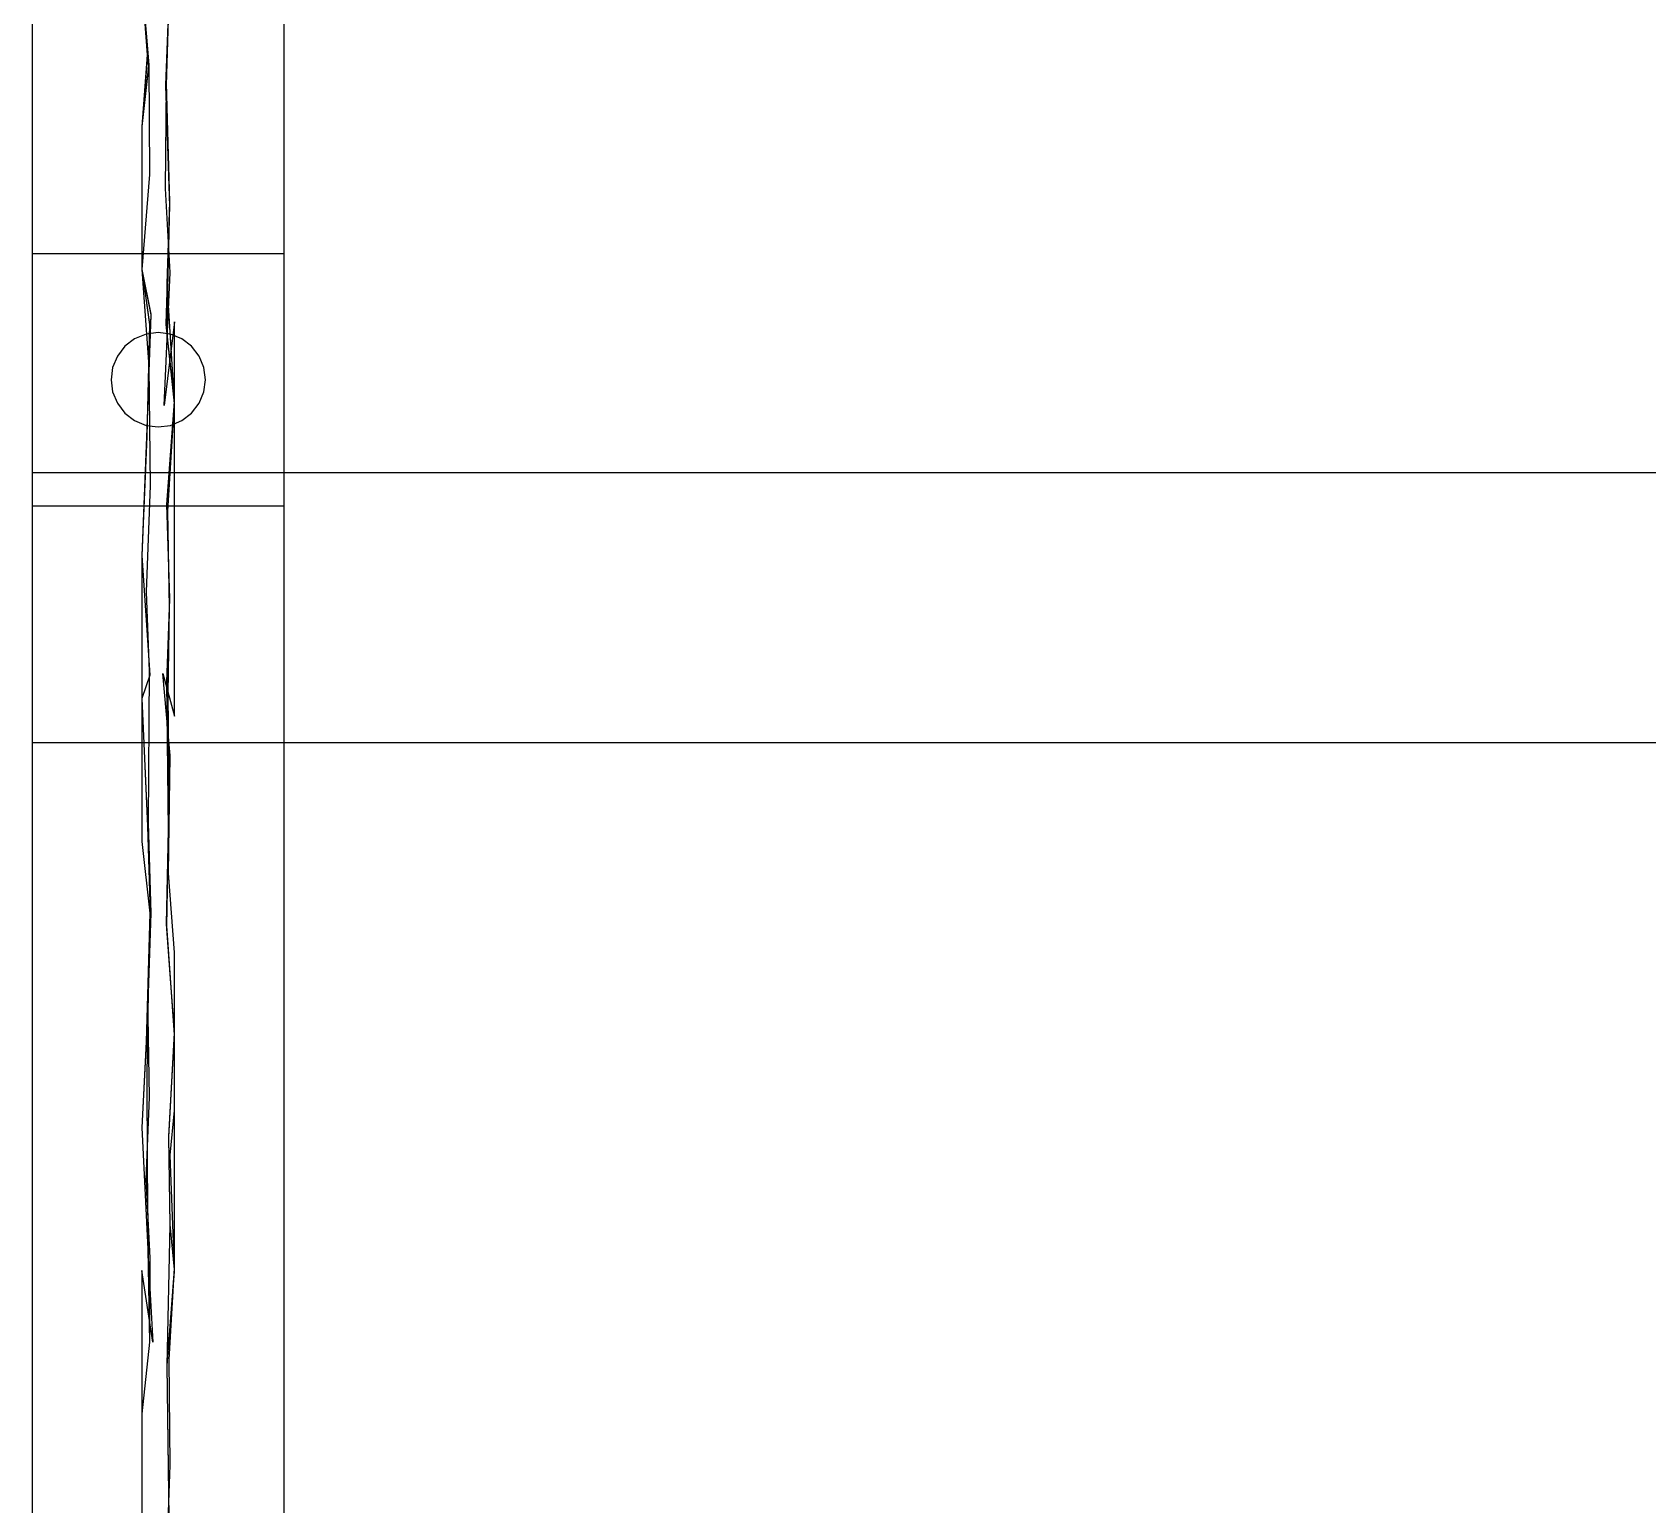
# Model space of a CAD drawing. Header units: millimetres. Extents: x -28.2 to 24.3, y -24.8 to 12.4.
# Drawn here: x -0.5892 to -0.2634, y -2.1016 to -1.8047 of the extents above; entities that cross this region are included whole.
import ezdxf

# ---------------------------------------------------------------- set-up
doc = ezdxf.new("R2010")
doc.units = ezdxf.units.MM
doc.layers.add('BUILDINGELEMENTPROXY', color=8, linetype='Continuous')

msp = doc.modelspace()

# ---------------------------------------------------------------- linework, layer by layer
at = {"layer": 'BUILDINGELEMENTPROXY'}
for p, q in [((-0.58922, -1.05629, 4.56187), (-0.58922, -3.05045, 3.30061)), ((-0.53842, -3.05045, 3.30061), (-0.53842, -1.05629, 4.56187)), ((-0.58922, -1.61787, 3.12942), (-0.58922, -1.94787, 3.12942)), ((-0.56218, -1.81531, 3.33102), (-0.56141, -1.79146, 3.34548)), ((-0.56218, -1.81531, 3.25151), (-0.56141, -1.79146, 3.26598)), ((-0.56215, -1.81487, 3.96814), (-0.56142, -1.79164, 3.9822)), ((-0.56215, -1.81487, 3.88864), (-0.56142, -1.79164, 3.9027)), ((-0.56215, -1.81495, 3.72968), (-0.56142, -1.79166, 3.74378)), ((-0.56215, -1.81503, 3.65022), (-0.56142, -1.79168, 3.66435)), ((-0.56215, -1.81503, 3.65022), (-0.56142, -1.79168, 3.66435)), ((-0.56215, -1.81512, 3.49125), (-0.56142, -1.7917, 3.50543)), ((-0.56215, -1.81512, 3.49125), (-0.56142, -1.7917, 3.50543)), ((-0.56713, -1.79481, 3.97794), (-0.56602, -1.80923, 3.97132)), ((-0.56713, -1.79481, 3.89844), (-0.56602, -1.80923, 3.89182)), ((-0.56713, -1.79481, 3.82022), (-0.56577, -1.81144, 3.81243)), ((-0.56713, -1.79481, 3.73953), (-0.56602, -1.80923, 3.7329)), ((-0.56713, -1.79481, 3.66012), (-0.56602, -1.80923, 3.65349)), ((-0.56713, -1.79481, 3.66012), (-0.56602, -1.80923, 3.65349)), ((-0.56713, -1.79481, 3.5818), (-0.56577, -1.81149, 3.57399)), ((-0.56713, -1.79481, 3.50121), (-0.56603, -1.80923, 3.49458)), ((-0.56713, -1.79481, 3.50121), (-0.56603, -1.80923, 3.49458)), ((-0.56713, -1.79481, 3.42289), (-0.56576, -1.81154, 3.41505)), ((-0.56713, -1.79481, 3.34111), (-0.56571, -1.81122, 3.33345)), ((-0.56713, -1.79481, 3.26161), (-0.56571, -1.81122, 3.25394)), ((-0.56231, -1.81535, 3.81024), (-0.56143, -1.79193, 3.8243)), ((-0.56231, -1.81537, 3.57182), (-0.56143, -1.79195, 3.58587)), ((-0.56231, -1.81539, 3.41289), (-0.56143, -1.79197, 3.42695)), ((-0.56602, -1.80923, 3.97132), (-0.56713, -1.82365, 3.95975)), ((-0.56602, -1.80923, 3.89182), (-0.56713, -1.82365, 3.88025)), ((-0.56602, -1.80923, 3.7329), (-0.56713, -1.82365, 3.72134)), ((-0.56602, -1.80923, 3.65349), (-0.56713, -1.82365, 3.64194)), ((-0.56602, -1.80923, 3.65349), (-0.56713, -1.82365, 3.64194)), ((-0.56603, -1.80923, 3.49458), (-0.56713, -1.82365, 3.48303)), ((-0.56603, -1.80923, 3.49458), (-0.56713, -1.82365, 3.48303)), ((-0.56577, -1.81144, 3.81243), (-0.56713, -1.82365, 3.80208)), ((-0.56571, -1.81122, 3.33345), (-0.56561, -1.83331, 3.31956)), ((-0.56571, -1.81122, 3.25394), (-0.56561, -1.83331, 3.24006)), ((-0.56577, -1.81149, 3.57399), (-0.56713, -1.82365, 3.56367)), ((-0.56576, -1.81154, 3.41505), (-0.56713, -1.82365, 3.40476)), ((-0.56233, -1.83614, 3.31794), (-0.56218, -1.81531, 3.33102)), ((-0.56233, -1.83614, 3.23843), (-0.56218, -1.81531, 3.25151)), ((-0.56146, -1.83967, 3.79432), (-0.56231, -1.81535, 3.81024)), ((-0.56146, -1.8397, 3.55589), (-0.56231, -1.81537, 3.57182)), ((-0.56146, -1.83972, 3.39697), (-0.56231, -1.81539, 3.41289)), ((-0.56146, -1.83937, 3.95215), (-0.56215, -1.81487, 3.96814)), ((-0.56146, -1.83937, 3.87264), (-0.56215, -1.81487, 3.88864)), ((-0.56146, -1.83939, 3.71372), (-0.56215, -1.81495, 3.72968)), ((-0.56147, -1.83891, 3.63464), (-0.56215, -1.81503, 3.65022)), ((-0.56147, -1.83891, 3.63464), (-0.56215, -1.81503, 3.65022)), ((-0.56147, -1.83888, 3.47575), (-0.56215, -1.81512, 3.49125)), ((-0.56147, -1.83888, 3.47575), (-0.56215, -1.81512, 3.49125)), ((-0.56713, -1.82365, 3.95975), (-0.56713, -1.83141, 3.95486)), ((-0.56713, -1.82365, 3.88025), (-0.56713, -1.83141, 3.87536)), ((-0.56713, -1.82365, 3.80208), (-0.56713, -1.83172, 3.79701)), ((-0.56713, -1.82365, 3.72134), (-0.56713, -1.83143, 3.71644)), ((-0.56713, -1.82365, 3.64194), (-0.56713, -1.83146, 3.63702)), ((-0.56713, -1.82365, 3.64194), (-0.56713, -1.83146, 3.63702)), ((-0.56713, -1.82365, 3.56367), (-0.56713, -1.83174, 3.55859)), ((-0.56713, -1.82365, 3.48303), (-0.56713, -1.83148, 3.4781)), ((-0.56713, -1.82365, 3.48303), (-0.56713, -1.83148, 3.4781)), ((-0.56713, -1.82365, 3.40476), (-0.56713, -1.83176, 3.39967)), ((-0.56713, -1.83141, 3.95486), (-0.56713, -1.84732, 3.94483)), ((-0.56713, -1.83141, 3.87536), (-0.56713, -1.84732, 3.86533)), ((-0.56713, -1.83143, 3.71644), (-0.56713, -1.84734, 3.70641)), ((-0.56713, -1.83146, 3.63702), (-0.56713, -1.84737, 3.62699)), ((-0.56713, -1.83146, 3.63702), (-0.56713, -1.84737, 3.62699)), ((-0.56713, -1.83148, 3.4781), (-0.56713, -1.84739, 3.46807)), ((-0.56713, -1.83148, 3.4781), (-0.56713, -1.84739, 3.46807)), ((-0.56713, -1.83172, 3.79701), (-0.56713, -1.84763, 3.78701)), ((-0.56713, -1.83174, 3.55859), (-0.56713, -1.84765, 3.54859)), ((-0.56713, -1.83176, 3.39967), (-0.56713, -1.84768, 3.38967)), ((-0.56561, -1.83331, 3.31956), (-0.56713, -1.8525, 3.30466)), ((-0.56561, -1.83331, 3.24006), (-0.56713, -1.8525, 3.22515)), ((-0.56145, -1.8531, 3.30657), (-0.56233, -1.83614, 3.31794)), ((-0.56145, -1.8531, 3.22707), (-0.56233, -1.83614, 3.23843)), ((-0.56223, -1.86354, 3.7799), (-0.56146, -1.83967, 3.79432)), ((-0.56223, -1.86356, 3.54148), (-0.56146, -1.8397, 3.55589)), ((-0.56222, -1.86359, 3.38256), (-0.56146, -1.83972, 3.39697)), ((-0.56211, -1.86486, 3.93659), (-0.56146, -1.83937, 3.95215)), ((-0.56211, -1.86486, 3.85709), (-0.56146, -1.83937, 3.87264)), ((-0.56211, -1.86488, 3.69817), (-0.56146, -1.83939, 3.71372)), ((-0.56205, -1.8554, 3.4658), (-0.56147, -1.83888, 3.47575)), ((-0.56205, -1.8554, 3.4658), (-0.56147, -1.83888, 3.47575)), ((-0.56205, -1.85543, 3.62469), (-0.56147, -1.83891, 3.63464)), ((-0.56205, -1.85543, 3.62469), (-0.56147, -1.83891, 3.63464)), ((-0.58922, -1.84932, 3.98667), (-0.58922, -1.90012, 3.98667)), ((-0.53842, -1.84932, 3.98667), (-0.58922, -1.84932, 3.98667)), ((-0.56713, -1.84732, 3.94483), (-0.56713, -1.8525, 3.94157)), ((-0.56713, -1.84732, 3.86533), (-0.56713, -1.8525, 3.86206)), ((-0.56713, -1.84734, 3.70641), (-0.56713, -1.8525, 3.70316)), ((-0.56713, -1.84737, 3.62699), (-0.56713, -1.8525, 3.62376)), ((-0.56713, -1.84737, 3.62699), (-0.56713, -1.8525, 3.62376)), ((-0.56713, -1.84739, 3.46807), (-0.56713, -1.8525, 3.46485)), ((-0.56713, -1.84739, 3.46807), (-0.56713, -1.8525, 3.46485)), ((-0.56713, -1.84763, 3.78701), (-0.56713, -1.8525, 3.78395)), ((-0.56713, -1.84765, 3.54859), (-0.56713, -1.8525, 3.54554)), ((-0.56713, -1.84768, 3.38967), (-0.56713, -1.8525, 3.38664)), ((-0.53842, -1.90012, 3.98667), (-0.53842, -1.84932, 3.98667)), ((-0.56713, -1.8525, 3.94157), (-0.56532, -1.86161, 3.93876)), ((-0.56713, -1.8525, 3.86206), (-0.56532, -1.86161, 3.85926)), ((-0.56713, -1.8525, 3.78395), (-0.56558, -1.86358, 3.77977)), ((-0.56713, -1.8525, 3.70316), (-0.56531, -1.86158, 3.70038)), ((-0.56713, -1.8525, 3.62376), (-0.56531, -1.86155, 3.621)), ((-0.56713, -1.8525, 3.62376), (-0.56531, -1.86155, 3.621)), ((-0.56713, -1.8525, 3.54554), (-0.56558, -1.86354, 3.5414)), ((-0.56713, -1.8525, 3.46485), (-0.56531, -1.86152, 3.46212)), ((-0.56713, -1.8525, 3.46485), (-0.56531, -1.86152, 3.46212)), ((-0.56713, -1.8525, 3.38664), (-0.56557, -1.8635, 3.38252)), ((-0.56713, -1.8525, 3.30466), (-0.56573, -1.87207, 3.29498)), ((-0.56713, -1.8525, 3.22515), (-0.56573, -1.87207, 3.21548)), ((-0.56263, -1.87989, 3.29042), (-0.56145, -1.8531, 3.30657)), ((-0.56263, -1.87989, 3.21092), (-0.56145, -1.8531, 3.22707)), ((-0.56052, -1.87921, 3.44802), (-0.56205, -1.8554, 3.4658)), ((-0.56052, -1.87921, 3.44802), (-0.56205, -1.8554, 3.4658)), ((-0.56052, -1.87918, 3.60693), (-0.56205, -1.85543, 3.62469)), ((-0.56052, -1.87918, 3.60693), (-0.56205, -1.85543, 3.62469)), ((-0.56557, -1.8635, 3.38252), (-0.56611, -1.88609, 3.36791)), ((-0.56558, -1.86354, 3.5414), (-0.56611, -1.88612, 3.52679)), ((-0.56531, -1.86152, 3.46212), (-0.5661, -1.88453, 3.44705)), ((-0.56531, -1.86152, 3.46212), (-0.5661, -1.88453, 3.44705)), ((-0.56531, -1.86155, 3.621), (-0.5661, -1.88455, 3.60594)), ((-0.56531, -1.86155, 3.621), (-0.5661, -1.88455, 3.60594)), ((-0.56531, -1.86158, 3.70038), (-0.5661, -1.88457, 3.68532)), ((-0.56532, -1.86161, 3.93876), (-0.5661, -1.88459, 3.92371)), ((-0.56532, -1.86161, 3.85926), (-0.5661, -1.88459, 3.84421)), ((-0.56052, -1.86302, 3.298), (-0.56263, -1.87989, 3.29042)), ((-0.56052, -1.86302, 3.2185), (-0.56263, -1.87989, 3.21092)), ((-0.56052, -1.87946, 3.76699), (-0.56223, -1.86354, 3.7799)), ((-0.56052, -1.87948, 3.52858), (-0.56223, -1.86356, 3.54148)), ((-0.56052, -1.87893, 3.28795), (-0.56052, -1.86302, 3.298)), ((-0.56052, -1.87893, 3.20845), (-0.56052, -1.86302, 3.2185)), ((-0.56859, -1.86647, 4.03239), (-0.57056, -1.86798, 4.03239)), ((-0.56629, -1.86552, 4.03239), (-0.56859, -1.86647, 4.03239)), ((-0.56382, -1.86519, 4.03239), (-0.56629, -1.86552, 4.03239)), ((-0.56558, -1.86358, 3.77977), (-0.56611, -1.88615, 3.76518)), ((-0.56136, -1.86552, 4.03239), (-0.56382, -1.86519, 4.03239)), ((-0.56052, -1.87951, 3.36966), (-0.56222, -1.86359, 3.38256)), ((-0.56052, -1.87914, 3.92476), (-0.56211, -1.86486, 3.93659)), ((-0.56052, -1.87914, 3.84526), (-0.56211, -1.86486, 3.85709)), ((-0.56052, -1.87916, 3.68635), (-0.56211, -1.86488, 3.69817)), ((-0.55906, -1.86647, 4.03239), (-0.56136, -1.86552, 4.03239)), ((-0.55709, -1.86798, 4.03239), (-0.55906, -1.86647, 4.03239)), ((-0.57207, -1.86995, 4.03239), (-0.57303, -1.87225, 4.03239)), ((-0.57056, -1.86798, 4.03239), (-0.57207, -1.86995, 4.03239)), ((-0.55558, -1.86995, 4.03239), (-0.55709, -1.86798, 4.03239)), ((-0.55462, -1.87225, 4.03239), (-0.55558, -1.86995, 4.03239)), ((-0.57303, -1.87225, 4.03239), (-0.57335, -1.87472, 4.03239)), ((-0.56573, -1.87207, 3.29498), (-0.56548, -1.89602, 3.28001)), ((-0.56573, -1.87207, 3.21548), (-0.56548, -1.89602, 3.2005)), ((-0.5543, -1.87472, 4.03239), (-0.55462, -1.87225, 4.03239)), ((-0.57335, -1.87472, 4.03239), (-0.57303, -1.87718, 4.03239)), ((-0.55462, -1.87718, 4.03239), (-0.5543, -1.87472, 4.03239)), ((-0.57303, -1.87718, 4.03239), (-0.57207, -1.87948, 4.03239)), ((-0.57207, -1.87948, 4.03239), (-0.57056, -1.88145, 4.03239)), ((-0.56211, -1.89987, 3.67611), (-0.56052, -1.87916, 3.68635)), ((-0.56211, -1.89987, 3.59671), (-0.56052, -1.87918, 3.60693)), ((-0.56211, -1.89987, 3.59671), (-0.56052, -1.87918, 3.60693)), ((-0.56211, -1.89987, 3.43781), (-0.56052, -1.87921, 3.44802)), ((-0.56211, -1.89987, 3.43781), (-0.56052, -1.87921, 3.44802)), ((-0.5621, -1.89986, 3.91451), (-0.56052, -1.87914, 3.92476)), ((-0.5621, -1.89986, 3.83501), (-0.56052, -1.87914, 3.84526)), ((-0.5619, -1.90119, 3.35871), (-0.56052, -1.87951, 3.36966)), ((-0.56189, -1.90123, 3.75598), (-0.56052, -1.87946, 3.76699)), ((-0.56189, -1.90121, 3.5176), (-0.56052, -1.87948, 3.52858)), ((-0.56052, -1.88134, 3.28643), (-0.56052, -1.87893, 3.28795)), ((-0.56052, -1.88134, 3.20693), (-0.56052, -1.87893, 3.20845)), ((-0.55709, -1.88145, 4.03239), (-0.55558, -1.87948, 4.03239)), ((-0.55558, -1.87948, 4.03239), (-0.55462, -1.87718, 4.03239)), ((-0.57056, -1.88145, 4.03239), (-0.56859, -1.88297, 4.03239)), ((-0.56859, -1.88297, 4.03239), (-0.56629, -1.88392, 4.03239)), ((-0.56136, -1.88392, 4.03239), (-0.55906, -1.88297, 4.03239)), ((-0.56052, -1.89483, 3.2779), (-0.56052, -1.88134, 3.28643)), ((-0.56052, -1.89483, 3.1984), (-0.56052, -1.88134, 3.20693)), ((-0.55906, -1.88297, 4.03239), (-0.55709, -1.88145, 4.03239)), ((-0.5661, -1.88453, 3.44705), (-0.56713, -1.91018, 3.4285)), ((-0.5661, -1.88453, 3.44705), (-0.56713, -1.91018, 3.4285)), ((-0.5661, -1.88455, 3.60594), (-0.56713, -1.91018, 3.58739)), ((-0.5661, -1.88455, 3.60594), (-0.56713, -1.91018, 3.58739)), ((-0.5661, -1.88457, 3.68532), (-0.56713, -1.91018, 3.66679)), ((-0.5661, -1.88459, 3.92371), (-0.56713, -1.91018, 3.90519)), ((-0.5661, -1.88459, 3.84421), (-0.56713, -1.91018, 3.82568)), ((-0.56611, -1.88609, 3.36791), (-0.56713, -1.91018, 3.35039)), ((-0.56611, -1.88612, 3.52679), (-0.56713, -1.91018, 3.50928)), ((-0.56611, -1.88615, 3.76518), (-0.56713, -1.91018, 3.74768)), ((-0.56629, -1.88392, 4.03239), (-0.56382, -1.88424, 4.03239)), ((-0.56382, -1.88424, 4.03239), (-0.56136, -1.88392, 4.03239)), ((0.51078, -1.89351, 2.95508), (-0.58922, -1.89351, 2.95508)), ((-0.58922, -1.89351, 2.95508), (-0.58922, -2.22351, 2.95508)), ((-0.56548, -1.89602, 3.28001), (-0.56623, -1.91749, 3.26584)), ((-0.56548, -1.89602, 3.2005), (-0.56623, -1.91749, 3.18634)), ((-0.56052, -1.91018, 3.26821), (-0.56052, -1.89483, 3.2779)), ((-0.56052, -1.91018, 3.1887), (-0.56052, -1.89483, 3.1984)), ((-0.58922, -1.90012, 3.98667), (-0.53842, -1.90012, 3.98667)), ((-0.56147, -1.91883, 3.66365), (-0.56211, -1.89987, 3.67611)), ((-0.56147, -1.91882, 3.58426), (-0.56211, -1.89987, 3.59671)), ((-0.56147, -1.91882, 3.58426), (-0.56211, -1.89987, 3.59671)), ((-0.56147, -1.91882, 3.42537), (-0.56211, -1.89987, 3.43781)), ((-0.56147, -1.91882, 3.42537), (-0.56211, -1.89987, 3.43781)), ((-0.56147, -1.91884, 3.90204), (-0.5621, -1.89986, 3.91451)), ((-0.56147, -1.91884, 3.82254), (-0.5621, -1.89986, 3.83501)), ((-0.56155, -1.9207, 3.34616), (-0.5619, -1.90119, 3.35871)), ((-0.56155, -1.92071, 3.50505), (-0.56189, -1.90121, 3.5176)), ((-0.56155, -1.92073, 3.74344), (-0.56189, -1.90123, 3.75598)), ((-0.56713, -1.91018, 3.90519), (-0.5655, -1.93428, 3.89283)), ((-0.56713, -1.91018, 3.82568), (-0.5655, -1.93428, 3.81333)), ((-0.56713, -1.91018, 3.74768), (-0.56713, -1.91129, 3.74698)), ((-0.56713, -1.91018, 3.66679), (-0.5655, -1.93428, 3.65444)), ((-0.56713, -1.91018, 3.58739), (-0.5655, -1.93429, 3.57504)), ((-0.56713, -1.91018, 3.58739), (-0.5655, -1.93429, 3.57504)), ((-0.56713, -1.91018, 3.50928), (-0.56713, -1.91131, 3.50857)), ((-0.56713, -1.91018, 3.4285), (-0.5655, -1.93429, 3.41614)), ((-0.56713, -1.91018, 3.4285), (-0.5655, -1.93429, 3.41614)), ((-0.56713, -1.91018, 3.35039), (-0.56713, -1.91134, 3.34966)), ((-0.56713, -1.91129, 3.74698), (-0.56713, -1.92721, 3.73698)), ((-0.56713, -1.91131, 3.50857), (-0.56713, -1.92723, 3.49856)), ((-0.56713, -1.91134, 3.34966), (-0.56713, -1.92725, 3.33965)), ((-0.56052, -1.91073, 3.26785), (-0.56052, -1.91018, 3.26821)), ((-0.56052, -1.91073, 3.18835), (-0.56052, -1.91018, 3.1887)), ((-0.56052, -1.92664, 3.2578), (-0.56052, -1.91073, 3.26785)), ((-0.56052, -1.92664, 3.1783), (-0.56052, -1.91073, 3.18835)), ((-0.56623, -1.91749, 3.26584), (-0.56567, -1.93352, 3.25619)), ((-0.56623, -1.91749, 3.18634), (-0.56567, -1.93352, 3.17669)), ((-0.56206, -1.93567, 3.57411), (-0.56147, -1.91882, 3.58426)), ((-0.56206, -1.93567, 3.57411), (-0.56147, -1.91882, 3.58426)), ((-0.56206, -1.93567, 3.41522), (-0.56147, -1.91882, 3.42537)), ((-0.56206, -1.93567, 3.41522), (-0.56147, -1.91882, 3.42537)), ((-0.56206, -1.93567, 3.6535), (-0.56147, -1.91883, 3.66365)), ((-0.56205, -1.93567, 3.89189), (-0.56147, -1.91884, 3.90204)), ((-0.56205, -1.93567, 3.81239), (-0.56147, -1.91884, 3.82254)), ((-0.56182, -1.93795, 3.33556), (-0.56155, -1.9207, 3.34616)), ((-0.56182, -1.93796, 3.49444), (-0.56155, -1.92071, 3.50505)), ((-0.56181, -1.93797, 3.73282), (-0.56155, -1.92073, 3.74344)), ((-0.56713, -1.92721, 3.73698), (-0.56713, -1.93902, 3.72955)), ((-0.56713, -1.92723, 3.49856), (-0.56713, -1.93902, 3.49115)), ((-0.56713, -1.92725, 3.33965), (-0.56713, -1.93902, 3.33226)), ((-0.56052, -1.93902, 3.24998), (-0.56052, -1.92664, 3.2578)), ((-0.56052, -1.93902, 3.17048), (-0.56052, -1.92664, 3.1783)), ((-0.5655, -1.93428, 3.89283), (-0.56713, -1.93902, 3.887)), ((-0.5655, -1.93428, 3.81333), (-0.56713, -1.93902, 3.80749)), ((-0.5655, -1.93428, 3.65444), (-0.56713, -1.93902, 3.6486)), ((-0.5655, -1.93429, 3.57504), (-0.56713, -1.93902, 3.56921)), ((-0.5655, -1.93429, 3.57504), (-0.56713, -1.93902, 3.56921)), ((-0.5655, -1.93429, 3.41614), (-0.56713, -1.93902, 3.41032)), ((-0.5655, -1.93429, 3.41614), (-0.56713, -1.93902, 3.41032)), ((-0.56567, -1.93352, 3.25619), (-0.56583, -1.96399, 3.23682)), ((-0.56567, -1.93352, 3.17669), (-0.56583, -1.96399, 3.15732)), ((-0.5614, -1.95049, 3.24497), (-0.56293, -1.93397, 3.25635)), ((-0.56293, -1.93397, 3.25635), (-0.56052, -1.94254, 3.24775)), ((-0.5614, -1.95049, 3.16547), (-0.56293, -1.93397, 3.17685)), ((-0.56293, -1.93397, 3.17685), (-0.56052, -1.94254, 3.16825)), ((-0.56177, -1.96553, 3.63447), (-0.56206, -1.93567, 3.6535)), ((-0.56177, -1.96555, 3.55507), (-0.56206, -1.93567, 3.57411)), ((-0.56177, -1.96555, 3.55507), (-0.56206, -1.93567, 3.57411)), ((-0.56177, -1.96557, 3.39616), (-0.56206, -1.93567, 3.41522)), ((-0.56177, -1.96557, 3.39616), (-0.56206, -1.93567, 3.41522)), ((-0.56177, -1.96551, 3.87287), (-0.56205, -1.93567, 3.89189)), ((-0.56177, -1.96551, 3.79337), (-0.56205, -1.93567, 3.81239)), ((-0.56163, -1.95905, 3.32214), (-0.56182, -1.93795, 3.33556)), ((-0.56163, -1.95907, 3.48102), (-0.56182, -1.93796, 3.49444)), ((-0.56163, -1.95909, 3.7194), (-0.56181, -1.93797, 3.73282)), ((-0.56713, -1.93902, 3.887), (-0.56713, -1.94277, 3.88463)), ((-0.56713, -1.93902, 3.80749), (-0.56713, -1.94277, 3.80513)), ((-0.56713, -1.93902, 3.72955), (-0.56601, -1.96468, 3.71589)), ((-0.56713, -1.93902, 3.6486), (-0.56713, -1.94279, 3.64622)), ((-0.56713, -1.93902, 3.56921), (-0.56713, -1.94282, 3.56681)), ((-0.56713, -1.93902, 3.56921), (-0.56713, -1.94282, 3.56681)), ((-0.56713, -1.93902, 3.49115), (-0.56601, -1.9647, 3.47748)), ((-0.56713, -1.93902, 3.41032), (-0.56713, -1.94284, 3.40791)), ((-0.56713, -1.93902, 3.41032), (-0.56713, -1.94284, 3.40791)), ((-0.56713, -1.93902, 3.33226), (-0.56601, -1.96473, 3.31858)), ((-0.56052, -1.94254, 3.24775), (-0.56052, -1.93902, 3.24998)), ((-0.56052, -1.94254, 3.16825), (-0.56052, -1.93902, 3.17048)), ((-0.56713, -1.94277, 3.88463), (-0.56713, -1.95868, 3.8746)), ((-0.56713, -1.94277, 3.80513), (-0.56713, -1.95868, 3.7951)), ((-0.56713, -1.94279, 3.64622), (-0.56713, -1.9587, 3.63619)), ((-0.56713, -1.94282, 3.56681), (-0.56713, -1.95873, 3.55679)), ((-0.56713, -1.94282, 3.56681), (-0.56713, -1.95873, 3.55679)), ((-0.56713, -1.94284, 3.40791), (-0.56713, -1.95875, 3.39788)), ((-0.56713, -1.94284, 3.40791), (-0.56713, -1.95875, 3.39788)), ((-0.58922, -1.94787, 3.12942), (0.51078, -1.94787, 3.12942)), ((-0.56179, -1.97423, 3.23033), (-0.5614, -1.95049, 3.24497)), ((-0.56179, -1.97423, 3.15083), (-0.5614, -1.95049, 3.16547)), ((-0.56713, -1.95868, 3.8746), (-0.56713, -1.96786, 3.86881)), ((-0.56713, -1.95868, 3.7951), (-0.56713, -1.96786, 3.7893)), ((-0.56713, -1.9587, 3.63619), (-0.56713, -1.96786, 3.63042)), ((-0.56713, -1.95873, 3.55679), (-0.56713, -1.96786, 3.55103)), ((-0.56713, -1.95873, 3.55679), (-0.56713, -1.96786, 3.55103)), ((-0.56713, -1.95875, 3.39788), (-0.56713, -1.96786, 3.39214)), ((-0.56713, -1.95875, 3.39788), (-0.56713, -1.96786, 3.39214)), ((-0.56212, -1.98491, 3.30625), (-0.56163, -1.95905, 3.32214)), ((-0.56212, -1.98488, 3.46515), (-0.56163, -1.95907, 3.48102)), ((-0.56212, -1.98485, 3.70356), (-0.56163, -1.95909, 3.7194)), ((-0.56583, -1.96399, 3.23682), (-0.56533, -1.98228, 3.22558)), ((-0.56583, -1.96399, 3.15732), (-0.56533, -1.98228, 3.14608)), ((-0.56601, -1.96468, 3.71589), (-0.56547, -1.98228, 3.70521)), ((-0.56601, -1.9647, 3.47748), (-0.56546, -1.98228, 3.46682)), ((-0.56601, -1.96473, 3.31858), (-0.56546, -1.98228, 3.30794)), ((-0.56213, -1.98444, 3.86118), (-0.56177, -1.96551, 3.87287)), ((-0.56213, -1.98444, 3.78168), (-0.56177, -1.96551, 3.79337)), ((-0.56213, -1.98447, 3.62277), (-0.56177, -1.96553, 3.63447)), ((-0.56213, -1.9845, 3.54337), (-0.56177, -1.96555, 3.55507)), ((-0.56213, -1.9845, 3.54337), (-0.56177, -1.96555, 3.55507)), ((-0.56213, -1.98453, 3.38446), (-0.56177, -1.96557, 3.39616)), ((-0.56213, -1.98453, 3.38446), (-0.56177, -1.96557, 3.39616)), ((-0.56713, -1.96786, 3.86881), (-0.56549, -1.98228, 3.86256)), ((-0.56713, -1.96786, 3.7893), (-0.56549, -1.98228, 3.78306)), ((-0.56713, -1.96786, 3.63042), (-0.56549, -1.98228, 3.62417)), ((-0.56713, -1.96786, 3.55103), (-0.56549, -1.98228, 3.54479)), ((-0.56713, -1.96786, 3.55103), (-0.56549, -1.98228, 3.54479)), ((-0.56713, -1.96786, 3.39214), (-0.56549, -1.98228, 3.3859)), ((-0.56713, -1.96786, 3.39214), (-0.56549, -1.98228, 3.3859)), ((-0.56052, -1.99025, 3.2176), (-0.56179, -1.97423, 3.23033)), ((-0.56052, -1.99025, 3.1381), (-0.56179, -1.97423, 3.15083)), ((-0.56549, -1.98228, 3.86256), (-0.56623, -2.00827, 3.84558)), ((-0.56549, -1.98228, 3.78306), (-0.56623, -2.00827, 3.76608)), ((-0.56549, -1.98228, 3.62417), (-0.56623, -2.0083, 3.60718)), ((-0.56549, -1.98228, 3.54479), (-0.56623, -2.00833, 3.52777)), ((-0.56549, -1.98228, 3.54479), (-0.56623, -2.00833, 3.52777)), ((-0.56549, -1.98228, 3.3859), (-0.56623, -2.00836, 3.36887)), ((-0.56549, -1.98228, 3.3859), (-0.56623, -2.00836, 3.36887)), ((-0.56547, -1.98228, 3.70521), (-0.56598, -1.99908, 3.69428)), ((-0.56546, -1.98228, 3.46682), (-0.56598, -1.99908, 3.4559)), ((-0.56546, -1.98228, 3.30794), (-0.56598, -1.99908, 3.29701)), ((-0.56533, -1.98228, 3.22558), (-0.56587, -1.99836, 3.21507)), ((-0.56533, -1.98228, 3.14608), (-0.56587, -1.99836, 3.13557)), ((-0.56052, -2.0064, 3.8445), (-0.56213, -1.98444, 3.86118)), ((-0.56052, -2.0064, 3.765), (-0.56213, -1.98444, 3.78168)), ((-0.56052, -2.00643, 3.6061), (-0.56213, -1.98447, 3.62277)), ((-0.56052, -2.00645, 3.5267), (-0.56213, -1.9845, 3.54337)), ((-0.56052, -2.00645, 3.5267), (-0.56213, -1.9845, 3.54337)), ((-0.56052, -2.00648, 3.3678), (-0.56213, -1.98453, 3.38446)), ((-0.56052, -2.00648, 3.3678), (-0.56213, -1.98453, 3.38446)), ((-0.56052, -2.00678, 3.68694), (-0.56212, -1.98485, 3.70356)), ((-0.56052, -2.00681, 3.44854), (-0.56212, -1.98488, 3.46515)), ((-0.56052, -2.00683, 3.28964), (-0.56212, -1.98491, 3.30625)), ((-0.56052, -1.9967, 3.21353), (-0.56052, -1.99025, 3.2176)), ((-0.56052, -1.9967, 3.13403), (-0.56052, -1.99025, 3.1381)), ((-0.56052, -2.00615, 3.20755), (-0.56052, -1.9967, 3.21353)), ((-0.56052, -2.00615, 3.12805), (-0.56052, -1.9967, 3.13403)), ((-0.56587, -1.99836, 3.21507), (-0.56616, -2.01473, 3.20447)), ((-0.56587, -1.99836, 3.13557), (-0.56616, -2.01473, 3.12496)), ((-0.56598, -1.99908, 3.69428), (-0.56565, -2.01943, 3.68174)), ((-0.56598, -1.99908, 3.4559), (-0.56565, -2.01942, 3.44336)), ((-0.56598, -1.99908, 3.29701), (-0.56566, -2.01941, 3.28448)), ((-0.56168, -2.02733, 3.83381), (-0.56052, -2.0064, 3.8445)), ((-0.56168, -2.02733, 3.7543), (-0.56052, -2.0064, 3.765)), ((-0.56167, -2.02736, 3.5954), (-0.56052, -2.00643, 3.6061)), ((-0.56167, -2.02739, 3.516), (-0.56052, -2.00645, 3.5267)), ((-0.56167, -2.02739, 3.516), (-0.56052, -2.00645, 3.5267)), ((-0.56167, -2.02743, 3.3571), (-0.56052, -2.00648, 3.3678)), ((-0.56167, -2.02743, 3.3571), (-0.56052, -2.00648, 3.3678)), ((-0.56052, -2.02206, 3.19751), (-0.56052, -2.00615, 3.20755)), ((-0.56052, -2.02206, 3.118), (-0.56052, -2.00615, 3.12805)), ((-0.56052, -2.02269, 3.67694), (-0.56052, -2.00678, 3.68694)), ((-0.56052, -2.02272, 3.43854), (-0.56052, -2.00681, 3.44854)), ((-0.56052, -2.02275, 3.27964), (-0.56052, -2.00683, 3.28964)), ((-0.56623, -2.00827, 3.84558), (-0.56713, -2.02554, 3.83243)), ((-0.56623, -2.00827, 3.76608), (-0.56713, -2.02554, 3.75292)), ((-0.56623, -2.0083, 3.60718), (-0.56713, -2.02554, 3.59404)), ((-0.56623, -2.00833, 3.52777), (-0.56713, -2.02554, 3.51467)), ((-0.56623, -2.00833, 3.52777), (-0.56713, -2.02554, 3.51467)), ((-0.56623, -2.00836, 3.36887), (-0.56713, -2.02554, 3.35578)), ((-0.56623, -2.00836, 3.36887), (-0.56713, -2.02554, 3.35578)), ((-0.56616, -2.01473, 3.20447), (-0.56607, -2.03369, 3.19258)), ((-0.56616, -2.01473, 3.12496), (-0.56607, -2.03369, 3.11308)), ((-0.56566, -2.01941, 3.28448), (-0.56634, -2.036, 3.27345)), ((-0.56565, -2.01942, 3.44336), (-0.56634, -2.036, 3.43233)), ((-0.56565, -2.01943, 3.68174), (-0.56634, -2.03599, 3.67071)), ((-0.56144, -2.03112, 3.19406), (-0.56052, -2.02206, 3.19751)), ((-0.56144, -2.03112, 3.11456), (-0.56052, -2.02206, 3.118)), ((-0.56052, -2.02554, 3.67515), (-0.56052, -2.02269, 3.67694)), ((-0.56052, -2.02554, 3.43676), (-0.56052, -2.02272, 3.43854)), ((-0.56052, -2.02554, 3.27788), (-0.56052, -2.02275, 3.27964)), ((-0.56713, -2.02554, 3.83243), (-0.56593, -2.04997, 3.81956)), ((-0.56713, -2.02554, 3.75292), (-0.56593, -2.04997, 3.74006)), ((-0.56713, -2.02554, 3.59404), (-0.56593, -2.04999, 3.58117)), ((-0.56713, -2.02554, 3.51467), (-0.56593, -2.05001, 3.50179)), ((-0.56713, -2.02554, 3.51467), (-0.56593, -2.05001, 3.50179)), ((-0.56713, -2.02554, 3.35578), (-0.56593, -2.05002, 3.3429)), ((-0.56713, -2.02554, 3.35578), (-0.56593, -2.05002, 3.3429)), ((-0.56052, -2.03861, 3.66693), (-0.56052, -2.02554, 3.67515)), ((-0.56052, -2.03864, 3.42853), (-0.56052, -2.02554, 3.43676)), ((-0.56052, -2.03866, 3.26963), (-0.56052, -2.02554, 3.27788)), ((-0.56143, -2.04506, 3.82239), (-0.56168, -2.02733, 3.83381)), ((-0.56143, -2.04506, 3.74288), (-0.56168, -2.02733, 3.7543)), ((-0.56143, -2.04509, 3.58399), (-0.56167, -2.02736, 3.5954)), ((-0.56143, -2.04512, 3.50459), (-0.56167, -2.02739, 3.516)), ((-0.56143, -2.04512, 3.50459), (-0.56167, -2.02739, 3.516)), ((-0.56143, -2.04515, 3.34569), (-0.56167, -2.02743, 3.3571)), ((-0.56143, -2.04515, 3.34569), (-0.56167, -2.02743, 3.3571)), ((-0.56052, -2.05386, 3.17741), (-0.56144, -2.03112, 3.19406)), ((-0.56052, -2.05386, 3.0979), (-0.56144, -2.03112, 3.11456)), ((-0.56634, -2.03599, 3.67071), (-0.56553, -2.05177, 3.66148)), ((-0.56634, -2.036, 3.43233), (-0.56553, -2.05177, 3.4231)), ((-0.56634, -2.036, 3.27345), (-0.56553, -2.05178, 3.26422)), ((-0.56607, -2.03369, 3.19258), (-0.56586, -2.05189, 3.18125)), ((-0.56607, -2.03369, 3.11308), (-0.56586, -2.05189, 3.10175)), ((-0.56052, -2.05438, 3.65701), (-0.56052, -2.03861, 3.66693)), ((-0.56052, -2.05438, 3.41863), (-0.56052, -2.03864, 3.42853)), ((-0.56052, -2.05438, 3.25976), (-0.56052, -2.03866, 3.26963)), ((-0.56202, -2.07348, 3.48721), (-0.56143, -2.04512, 3.50459)), ((-0.56202, -2.07348, 3.48721), (-0.56143, -2.04512, 3.50459)), ((-0.56202, -2.07348, 3.32833), (-0.56143, -2.04515, 3.34569)), ((-0.56202, -2.07348, 3.32833), (-0.56143, -2.04515, 3.34569)), ((-0.56052, -2.05412, 3.8144), (-0.56143, -2.04506, 3.82239)), ((-0.56052, -2.05412, 3.7349), (-0.56143, -2.04506, 3.74288)), ((-0.56052, -2.05415, 3.576), (-0.56143, -2.04509, 3.58399)), ((-0.56593, -2.04997, 3.81956), (-0.56562, -2.0688, 3.80791)), ((-0.56593, -2.04997, 3.74006), (-0.56562, -2.0688, 3.72841)), ((-0.56593, -2.04999, 3.58117), (-0.56562, -2.0688, 3.56954)), ((-0.56593, -2.05001, 3.50179), (-0.56562, -2.0688, 3.49016)), ((-0.56593, -2.05001, 3.50179), (-0.56562, -2.0688, 3.49016)), ((-0.56593, -2.05002, 3.3429), (-0.56562, -2.0688, 3.33129)), ((-0.56593, -2.05002, 3.3429), (-0.56562, -2.0688, 3.33129)), ((-0.56586, -2.05189, 3.18125), (-0.5649, -2.0688, 3.17109)), ((-0.56586, -2.05189, 3.10175), (-0.5649, -2.0688, 3.09159)), ((-0.56553, -2.05177, 3.66148), (-0.56562, -2.0688, 3.65072)), ((-0.56553, -2.05177, 3.4231), (-0.56562, -2.0688, 3.41234)), ((-0.56553, -2.05178, 3.26422), (-0.56562, -2.0688, 3.25346)), ((-0.5649, -2.0688, 3.17109), (-0.56713, -2.05438, 3.17708)), ((-0.56713, -2.05438, 3.17708), (-0.56713, -2.06977, 3.16736)), ((-0.5649, -2.0688, 3.09159), (-0.56713, -2.05438, 3.09758)), ((-0.56713, -2.05438, 3.09758), (-0.56713, -2.06977, 3.08785)), ((-0.56202, -2.07349, 3.80495), (-0.56052, -2.05412, 3.8144)), ((-0.56202, -2.07349, 3.72545), (-0.56052, -2.05412, 3.7349)), ((-0.56202, -2.07349, 3.56658), (-0.56052, -2.05415, 3.576)), ((-0.56201, -2.07344, 3.64778), (-0.56052, -2.05452, 3.65692)), ((-0.562, -2.07344, 3.40941), (-0.56052, -2.05455, 3.41853)), ((-0.562, -2.07343, 3.25054), (-0.56052, -2.05458, 3.25963)), ((-0.56162, -2.07231, 3.16821), (-0.56052, -2.05386, 3.17741)), ((-0.56162, -2.07231, 3.08871), (-0.56052, -2.05386, 3.0979)), ((-0.56052, -2.05452, 3.65692), (-0.56052, -2.05438, 3.65701)), ((-0.56052, -2.05455, 3.41853), (-0.56052, -2.05438, 3.41863)), ((-0.56052, -2.05458, 3.25963), (-0.56052, -2.05438, 3.25976)), ((-0.56562, -2.0688, 3.80791), (-0.56713, -2.08322, 3.79605)), ((-0.56562, -2.0688, 3.72841), (-0.56713, -2.08322, 3.71655)), ((-0.56562, -2.0688, 3.65072), (-0.56713, -2.08322, 3.63888)), ((-0.56562, -2.0688, 3.56954), (-0.56713, -2.08322, 3.55767)), ((-0.56562, -2.0688, 3.49016), (-0.56713, -2.08322, 3.4783)), ((-0.56562, -2.0688, 3.49016), (-0.56713, -2.08322, 3.4783)), ((-0.56562, -2.0688, 3.41234), (-0.56713, -2.08322, 3.4005)), ((-0.56562, -2.0688, 3.33129), (-0.56713, -2.08322, 3.31943)), ((-0.56562, -2.0688, 3.33129), (-0.56713, -2.08322, 3.31943)), ((-0.56562, -2.0688, 3.25346), (-0.56713, -2.08322, 3.24163)), ((-0.56713, -2.06977, 3.16736), (-0.56713, -2.08322, 3.15885)), ((-0.56713, -2.06977, 3.08785), (-0.56713, -2.08322, 3.07935)), ((-0.56163, -2.10433, 3.46746), (-0.56202, -2.07348, 3.48721)), ((-0.56163, -2.10433, 3.46746), (-0.56202, -2.07348, 3.48721)), ((-0.56163, -2.10435, 3.30858), (-0.56202, -2.07348, 3.32833)), ((-0.56163, -2.10435, 3.30858), (-0.56202, -2.07348, 3.32833)), ((-0.56163, -2.10428, 3.78523), (-0.56202, -2.07349, 3.80495)), ((-0.56163, -2.10428, 3.70573), (-0.56202, -2.07349, 3.72545)), ((-0.56163, -2.1043, 3.54684), (-0.56202, -2.07349, 3.56658)), ((-0.56163, -2.10457, 3.62793), (-0.56201, -2.07344, 3.64778)), ((-0.56163, -2.10461, 3.23066), (-0.562, -2.07343, 3.25054)), ((-0.56163, -2.10459, 3.38954), (-0.562, -2.07344, 3.40941)), ((-0.56143, -2.09362, 3.15456), (-0.56162, -2.07231, 3.16821)), ((-0.56143, -2.09362, 3.07506), (-0.56162, -2.07231, 3.08871)), ((-0.56713, -2.08322, 3.79605), (-0.56713, -2.08594, 3.79434)), ((-0.56713, -2.08322, 3.71655), (-0.56713, -2.08594, 3.71483)), ((-0.56713, -2.08322, 3.63888), (-0.56713, -2.08635, 3.63691)), ((-0.56713, -2.08322, 3.55767), (-0.56713, -2.08597, 3.55594)), ((-0.56713, -2.08322, 3.4783), (-0.56713, -2.086, 3.47655)), ((-0.56713, -2.08322, 3.4783), (-0.56713, -2.086, 3.47655)), ((-0.56713, -2.08322, 3.4005), (-0.56713, -2.08638, 3.39852)), ((-0.56713, -2.08322, 3.31943), (-0.56713, -2.08603, 3.31766)), ((-0.56713, -2.08322, 3.31943), (-0.56713, -2.08603, 3.31766)), ((-0.56713, -2.08322, 3.24163), (-0.56713, -2.08641, 3.23963)), ((-0.56713, -2.08322, 3.15885), (-0.56713, -2.08567, 3.15731)), ((-0.56713, -2.08322, 3.07935), (-0.56713, -2.08567, 3.0778)), ((-0.56713, -2.08567, 3.15731), (-0.56713, -2.10157, 3.14726)), ((-0.56713, -2.08567, 3.0778), (-0.56713, -2.10157, 3.06775)), ((-0.56713, -2.08594, 3.79434), (-0.56713, -2.10185, 3.7843)), ((-0.56713, -2.08594, 3.71483), (-0.56713, -2.10185, 3.7048)), ((-0.56713, -2.08597, 3.55594), (-0.56713, -2.10188, 3.54591)), ((-0.56713, -2.086, 3.47655), (-0.56713, -2.10191, 3.46652)), ((-0.56713, -2.086, 3.47655), (-0.56713, -2.10191, 3.46652)), ((-0.56713, -2.08603, 3.31766), (-0.56713, -2.10194, 3.30763)), ((-0.56713, -2.08603, 3.31766), (-0.56713, -2.10194, 3.30763)), ((-0.56713, -2.08635, 3.63691), (-0.56713, -2.10227, 3.6269)), ((-0.56713, -2.08638, 3.39852), (-0.56713, -2.1023, 3.38851)), ((-0.56713, -2.08641, 3.23963), (-0.56713, -2.10233, 3.22962)), ((-0.56221, -2.11702, 3.14038), (-0.56143, -2.09362, 3.15456)), ((-0.56221, -2.11702, 3.06087), (-0.56143, -2.09362, 3.07506)), ((-0.56713, -2.10157, 3.14726), (-0.56713, -2.11206, 3.14063))]:
    msp.add_line(p, q, dxfattribs=at)

doc.saveas('drawing.dxf')
